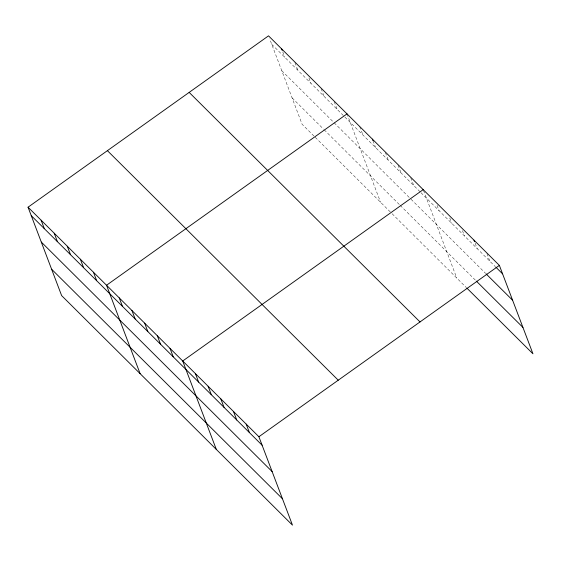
<?xml version="1.0" encoding="UTF-8"?>
<svg xmlns="http://www.w3.org/2000/svg" width="561" height="561" viewBox="0 0 561 561"><rect width="100%" height="100%" fill="white"/><g stroke="black" fill="none" stroke-linecap="round" stroke-linejoin="round"><path stroke-width="0.42" stroke-dasharray="2.81 2.1" d="M271.741 44.319L344.286 116.45M344.875 117.046L420.364 192.1M420.967 192.704L495.328 266.65M281.762 70.7L333.493 122.137M334.09 122.726L409.825 198.04M411.038 199.239L485.398 273.186M292.085 97.88L323.599 129.212M324.195 129.801L399.593 204.779M400.196 205.382L475.77 280.528M313.999 136.085L302.106 124.254L269.694 38.926M315.191 137.263L391.48 213.124M392.083 213.72L466.443 287.667M486.962 253.537L489.886 261.237M475.146 243.222L477.194 248.614M462.446 230.599L464.494 235.985M449.754 217.97L451.801 223.362M437.054 205.347L439.102 210.74M423.485 190.41L456.773 278.046M410.785 177.788L413.709 185.488M398.086 165.165L401.017 172.865M385.393 152.536L388.317 160.236M372.988 140.685L375.625 147.613M359.706 126.52L362.925 134.991M347.014 113.89L380.596 202.304M334.223 101.653L337.147 109.36M321.144 88.645L324.069 96.352M308.936 77.951L310.983 83.344M294.981 62.636L297.905 70.335M282.779 51.935L284.827 57.327"/><path stroke-width="0.84" d="M28.05 207.205L258.894 436.746L292.477 525.152L61.633 295.612L28.05 207.205L268.523 35.848L499.367 265.388L532.95 353.795L467.047 288.27M347.014 113.89L106.534 285.247L140.117 373.654M423.19 189.639L182.718 360.996L216.301 449.403M258.894 436.746L499.367 265.388M495.938 267.246L502.586 273.859M486.001 273.789L512.607 300.24M476.373 281.131L522.929 327.421M189.169 92.397L420.014 321.937M107.403 150.657L338.248 380.197M31.269 215.676L262.113 445.217M41.29 242.05L272.134 471.591M51.612 269.231L282.456 498.771M473.975 240.143L474.557 241.679M372.406 139.142L372.988 140.685M281.608 48.856L282.19 50.399M246.195 424.116L249.414 432.587M233.502 411.493L236.721 419.965M220.803 398.871L224.021 407.342M208.11 386.241L211.322 394.713M195.41 373.619L198.629 382.09M170.018 348.367L173.237 356.845M157.318 335.744L160.537 344.216M144.626 323.122L147.845 331.593M131.926 310.499L135.145 318.971M119.234 297.87L122.452 306.341M93.456 272.239L96.674 280.71M80.377 259.231L83.589 267.702M67.292 246.223L70.511 254.694M54.214 233.215L57.432 241.686M41.128 220.214L44.347 228.685"/></g></svg>
